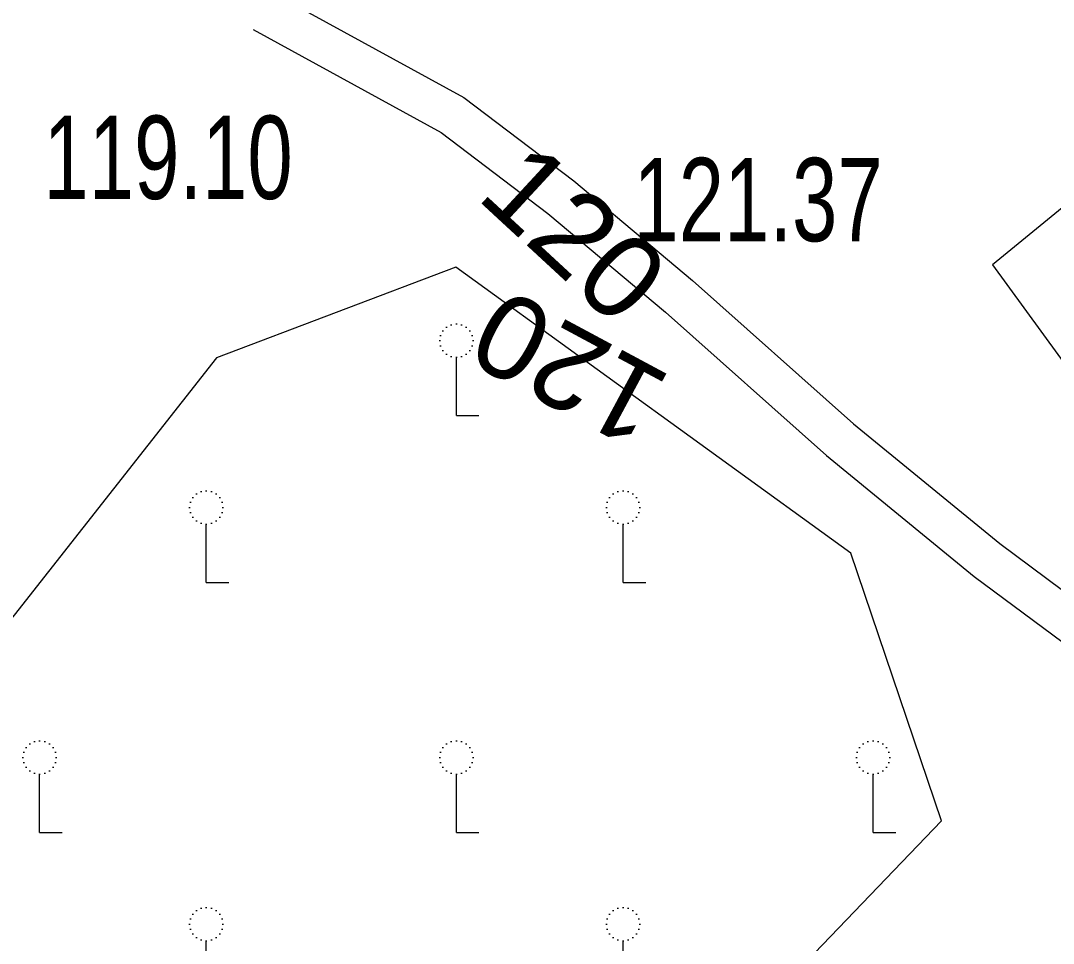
# Model space of a CAD drawing. Header units: metres. Extents: x 431006 to 434411, y 2469261 to 2473208.
# Drawn here: x 431705.1 to 431754.66, y 2473066.69 to 2473110.97 of the extents above; entities that cross this region are included whole.
import ezdxf
from ezdxf.enums import TextEntityAlignment as Align

# ---------------------------------------------------------------- set-up
doc = ezdxf.new("R2010")
doc.units = ezdxf.units.M
doc.header["$MEASUREMENT"] = 0
for name, color, linetype, lineweight in [('CAO DO', 8, 'Continuous', 18), ('duong be tong-ks', 8, 'Continuous', 18), ('MH_DongMuc', 8, 'Continuous', 18), ('ranh gioi thuc vat-ks', 8, 'RAO_T_VAT', 18), ('thuc vat-ks', 8, 'Continuous', 18)]:
    doc.layers.add(name, color=color, linetype=linetype, lineweight=lineweight)
doc.styles.get("Standard").update_dxf_attribs({"font": 'arial.ttf'})
doc.linetypes.add('RAO_T_VAT', pattern='A,0,[133,ltypeshp.shx,S=0.34,R=0,X=-0.17,Y=0],-2,[133,ltypeshp.shx,S=0.08,R=0,X=0,Y=0],-1.5,[133,ltypeshp.shx,S=0.08,R=0,X=0,Y=0],-1.5,[133,ltypeshp.shx,S=0.08,R=0,X=0,Y=0],-2', length=7)

msp = doc.modelspace()

# ---------------------------------------------------------------- hatches: boundary and pattern name
at = {"layer": 'thuc vat-ks'}
h = msp.add_hatch(dxfattribs=at)
h.set_pattern_fill('223', color=9, scale=20, style=0, pattern_type=2)
h.set_pattern_definition([(0, (12.2, 4), (0, 20), [5, -15]), (0, (3.2, 12), (0, 20), [5, -15]), (90, (13, 4), (-20, 1e-15), [2.8, -17.2]), (90, (4, 12), (-20, 1e-15), [2.8, -17.2]), (90, (7.4, 12), (-20, 1e-15), [2.8, -17.2]), (90, (16.4, 4), (-20, 1e-15), [2.8, -17.2])])
h.paths.add_polyline_path([(431751.737, 2473099.247), (431768.239, 2473076.607), (431774.223, 2473062.48), (431776.58, 2473058.314), (431782.927, 2473036.399), (431809.041, 2473050.888), (431806.683, 2473059.22), (431787.28, 2473097.798), (431777.661, 2473115.429), (431767.506, 2473112.169)])
h = msp.add_hatch(dxfattribs=at)
h.set_pattern_fill('217B', color=9, scale=20, style=0, pattern_type=2)
h.set_pattern_definition([(0, (14.8, 7.6), (0, 20), [0, -20]), (0, (14.76, 7.848), (0, 20), [0, -20]), (0, (14.648, 8.07), (0, 20), [0, -20]), (0, (14.47, 8.248), (0, 20), [0, -20]), (0, (14.248, 8.36), (0, 20), [0, -20]), (0, (14, 8.4), (0, 20), [0, -20]), (0, (13.752, 8.36), (0, 20), [0, -20]), (0, (13.53, 8.248), (0, 20), [0, -20]), (0, (13.352, 8.07), (0, 20), [0, -20]), (0, (13.24, 7.848), (0, 20), [0, -20]), (0, (13.2, 7.6), (0, 20), [0, -20]), (0, (13.24, 7.352), (0, 20), [0, -20]), (0, (13.352, 7.13), (0, 20), [0, -20]), (0, (13.53, 6.952), (0, 20), [0, -20]), (0, (13.752, 6.84), (0, 20), [0, -20]), (0, (14, 6.8), (0, 20), [0, -20]), (0, (14.248, 6.84), (0, 20), [0, -20]), (0, (14.47, 6.952), (0, 20), [0, -20]), (0, (14.648, 7.13), (0, 20), [0, -20]), (0, (14.76, 7.352), (0, 20), [0, -20]), (0, (6.76, 15.352), (0, 20), [0, -20]), (0, (6.648, 15.13), (0, 20), [0, -20]), (0, (6.47, 14.952), (0, 20), [0, -20]), (0, (6.248, 14.84), (0, 20), [0, -20]), (0, (6, 14.8), (0, 20), [0, -20]), (0, (5.752, 14.84), (0, 20), [0, -20]), (0, (5.53, 14.952), (0, 20), [0, -20]), (0, (5.352, 15.13), (0, 20), [0, -20]), (0, (5.24, 15.352), (0, 20), [0, -20]), (0, (5.2, 15.6), (0, 20), [0, -20]), (0, (5.24, 15.848), (0, 20), [0, -20]), (0, (5.352, 16.07), (0, 20), [0, -20]), (0, (5.53, 16.248), (0, 20), [0, -20]), (0, (5.752, 16.36), (0, 20), [0, -20]), (0, (6, 16.4), (0, 20), [0, -20]), (0, (6.248, 16.36), (0, 20), [0, -20]), (0, (6.47, 16.248), (0, 20), [0, -20]), (0, (6.648, 16.07), (0, 20), [0, -20]), (0, (6.76, 15.848), (0, 20), [0, -20]), (0, (6.8, 15.6), (0, 20), [0, -20]), (0, (14, 4), (0, 20), [1.086, -18.914]), (0, (6, 12), (0, 20), [1.086, -18.914]), (90, (14, 4), (-20, 1e-15), [2.8, -17.2]), (90, (6, 12), (-20, 1e-15), [2.8, -17.2])])
h.paths.add_polyline_path([(431591.779, 2472979.149), (431583.673, 2472956.537), (431571.654, 2472943.416), (431566.622, 2472935.308), (431578.362, 2472922.187), (431613.859, 2472903.483), (431647.369, 2472883.592), (431668.37, 2472878.887), (431691.138, 2472880.259), (431701.54, 2472895.158), (431699.774, 2472906.723), (431673.663, 2472929.176), (431667.382, 2472945.643), (431670.915, 2472953.68), (431701.523, 2472976.69), (431707.489, 2472987.039), (431710.314, 2473001.15), (431710.942, 2473019.025), (431714.627, 2473024.709), (431730.109, 2473025.946), (431737.231, 2473027.956), (431738.779, 2473037.389), (431737.115, 2473059.879), (431749.289, 2473072.559), (431744.941, 2473085.413), (431725.984, 2473099.136), (431714.506, 2473094.793), (431690.132, 2473063.792), (431677.891, 2473051.01), (431655.356, 2473042.952), (431629.204, 2473036.561), (431614.18, 2473027.392), (431596.886, 2472997.549)])

# ---------------------------------------------------------------- linework, layer by layer
at = {"layer": 'duong be tong-ks', "color": 9, "lineweight": 0}
for points in [[(431717.23, 2473112.304), (431726.38, 2473107.279), (431731.652, 2473103.285), (431737.352, 2473098.499), (431745.073, 2473091.626), (431752.088, 2473085.873), (431757.363, 2473081.962), (431762.567, 2473077.505), (431766.078, 2473072.369), (431769.992, 2473060.936), (431772.977, 2473051.711), (431778.121, 2473033), (431782.68, 2473018.75)], [(431716.267, 2473110.551), (431725.289, 2473105.596), (431730.404, 2473101.721), (431736.044, 2473096.986), (431743.774, 2473090.105), (431750.857, 2473084.296), (431756.057, 2473080.441), (431760.309, 2473076.231), (431764.814, 2473068.058), (431768.116, 2473060.238), (431771.068, 2473051.115), (431775.612, 2473036.005), (431779.685, 2473020.803), (431782.259, 2473011.789), (431783.583, 2473002.907), (431782.758, 2472998.273), (431781.727, 2472996.985), (431779.201, 2472995.955), (431774.716, 2472995.286), (431771.881, 2472995.389)]]:
    msp.add_lwpolyline(points, dxfattribs=at)
at = {"layer": 'ranh gioi thuc vat-ks', "color": 9, "lineweight": 0, "ltscale": 3}
msp.add_lwpolyline([(431751.737, 2473099.247), (431768.239, 2473076.607), (431774.223, 2473062.48), (431776.58, 2473058.314), (431782.927, 2473036.399), (431809.041, 2473050.888), (431806.683, 2473059.22), (431787.28, 2473097.798), (431777.661, 2473115.429), (431767.506, 2473112.169)], close=True, dxfattribs=at)
msp.add_lwpolyline([(431699.774, 2472906.723), (431673.663, 2472929.176), (431667.382, 2472945.643), (431670.915, 2472953.68), (431701.523, 2472976.69), (431707.489, 2472987.039), (431710.314, 2473001.15), (431710.942, 2473019.025), (431714.627, 2473024.709), (431730.109, 2473025.946), (431737.231, 2473027.956), (431738.779, 2473037.389), (431737.115, 2473059.879), (431749.289, 2473072.559), (431744.941, 2473085.413), (431725.984, 2473099.136), (431714.506, 2473094.793), (431690.132, 2473063.792), (431677.891, 2473051.01), (431655.356, 2473042.952), (431629.204, 2473036.561)], dxfattribs=at)

# ---------------------------------------------------------------- texts
at = {"layer": 'CAO DO', "color": 9, "lineweight": 0, "width": 0.7}
for s, p in [('119.10', (431706.198, 2473102.412, 119.102)), ('121.37', (431734.511, 2473100.384, 121.371))]:
    msp.add_text(s, height=4, dxfattribs=at).set_placement(p)
at = {"layer": 'MH_DongMuc', "color": 9, "lineweight": 0}
for rotation, p in [(317.2518, (431731.689, 2473100.789, 120)), (151.7756, (431731.413, 2473094.272, 120))]:
    msp.add_text('120', height=4, rotation=rotation, dxfattribs=at).set_placement(p, align=Align.MIDDLE)

doc.saveas('drawing.dxf')
